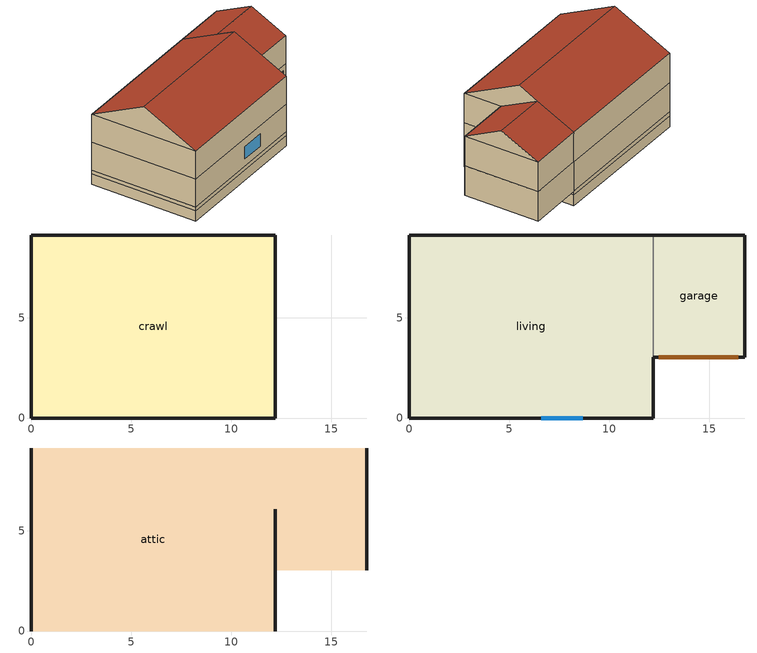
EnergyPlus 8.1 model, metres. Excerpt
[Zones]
crawl
 floor ground (GrndUninsUnfinCSFloor): 12.19,9.14 12.19,0 0,0 0,9.14 z-1.22
 wall outside (CSRimJoist): 0,9.14 0,0 12.19,0 12.19,9.14 0,9.14 z-0.3:0
 wall ground (GrndInsUnfinCSWall): 12.19,0 12.19,9.14 0,9.14 0,0 12.19,0 z-1.22:-0.3
garage
 floor ground (GrndUninsUnfinGrgFloor): 16.76,9.14 16.76,3.05 12.19,3.05 12.19,9.14 z0
 wall outside (ExtUninsUnfinWall): 12.19,3.05 16.76,3.05 16.76,9.14 12.19,9.14 z0:2.44
 wall to living (RevUnfinInsFinWall): 12.19,9.14 12.19,3.05 z0:2.44
 door (GarageDoors): 12.49,3.05 16.45,3.05 z0:2
living
 floor to crawl (UnfinCSInsFinFloor): 12.19,9.14 12.19,0 0,0 0,9.14 z0
 floor to garage (UnfinInsFinFloor): 16.76,9.14 16.76,3.05 12.19,3.05 12.19,9.14 z2.44
 floor adiabatic (FinUninsFinFloor): 12.19,9.14 12.19,0 0,0 0,9.14 z2.44
 wall outside (ExtInsFinWall): 12.19,9.14 0,9.14 0,0 12.19,0 12.19,3.05 16.76,3.05 16.76,9.14 12.19,9.14 z2.44:4.88; 12.19,9.14 0,9.14 0,0 12.19,0 12.19,3.05 z0:2.44
 window (Sub Surface 1-Glass): 6.6,0 8.67,0 z0.66:1.72
 ceiling adiabatic (RevFinUninsFinFloor): 12.19,0 12.19,9.14 0,9.14 0,0 z2.44
attic
 floor to living (FinInsUnfinUAFloor): 12.19,9.14 12.19,0 0,0 0,9.14 z4.88; 16.76,9.14 16.76,3.05 12.19,3.05 12.19,9.14 z4.88
 wall outside (ExtUninsUnfinWall): 12.19,4.57,7.16 12.19,0,4.88 12.19,3.05,4.88 12.19,6.1,6.4; 0,4.57,7.16 0,9.14,4.88 0,0,4.88; 16.76,6.1,6.4 16.76,3.05,4.88 16.76,9.14,4.88
 roof outside (UnfinInsExtRoof): 12.19,4.57,7.16 12.19,9.14,4.88 0,9.14,4.88 0,4.57,7.16; 0,4.57,7.16 0,0,4.88 12.19,0,4.88 12.19,4.57,7.16; 16.76,6.1,6.4 16.76,9.14,4.88 12.19,9.14,4.88 12.19,6.1,6.4; 12.19,6.1,6.4 12.19,3.05,4.88 16.76,3.05,4.88 16.76,6.1,6.4
[Building]
simple residential geometry
[Site:Location]
Site 1: Latitude {deg}=39.74; Longitude {deg}=-105.18; Time Zone {hr}=-7; Elevation {m}=1829
[SizingPeriod:DesignDay] Day of Month=21; Dry-Bulb Temperature Range Modifier Type=DefaultMultipliers; Barometric Pressure {Pa}=81198; Rain Indicator=No; Snow Indicator=No; Daylight Saving Time Indicator=No
Name | Month | Day Type | Maximum Dry-Bulb Temperature {C} | Daily Dry-Bulb Temperature Range {deltaC} | Humidity Condition Type | Wetbulb or DewPoint at Maximum Dry-Bulb {C} | Wind Speed {m/s} | Wind Direction {deg} | Solar Model Indicator | ASHRAE Clear Sky Optical Depth for Beam Irradiance (taub) | ASHRAE Clear Sky Optical Depth for Diffuse Irradiance (taud) | Enthalpy at Maximum Dry-Bulb {J/kg} | Sky Clearness
Denver Centennial  Golden   N Ann Clg .4% Condns DB=>MWB | 7 | SummerDesignDay | 33 | 15.2 | Wetbulb | 15.7 | 4.9 | 0 | ASHRAETau | 0.424 | 2.025
Denver Centennial  Golden   N Ann Clg .4% Condns DP=>MDB | 7 | SummerDesignDay | 20.2 | 15.2 | Dewpoint | 16.1 | 4.9 | 0 | ASHRAETau | 0.424 | 2.025
Denver Centennial  Golden   N Ann Clg .4% Condns Enth=>MDB | 7 | SummerDesignDay | 27.3 | 15.2 | Enthalpy |  | 4.9 | 0 | ASHRAETau | 0.424 | 2.025 | 59700
Denver Centennial  Golden   N Ann Clg .4% Condns WB=>MDB | 7 | SummerDesignDay | 27.3 | 15.2 | Wetbulb | 18.4 | 4.9 | 0 | ASHRAETau | 0.424 | 2.025
Denver Centennial  Golden   N Ann Htg 99.6% Condns DB | 12 | WinterDesignDay | -18.8 | 0 | Wetbulb | -18.8 | 3 | 340 | ASHRAEClearSky |  |  |  | 0
Denver Centennial  Golden   N Ann Htg Wind 99.6% Condns WS=>MCDB | 12 | WinterDesignDay | 3.9 | 0 | Wetbulb | 3.9 | 12.2 | 340 | ASHRAEClearSky |  |  |  | 0
Denver Centennial  Golden   N Ann Hum_n 99.6% Condns DP=>MCDB | 12 | WinterDesignDay | -10.9 | 0 | Dewpoint | -21.6 | 3 | 340 | ASHRAEClearSky |  |  |  | 0
[Material]
Name | Roughness | Thickness {m} | Conductivity {W/m-K} | Density {kg/m3} | Specific Heat {J/kg-K} | Thermal Absorptance | Solar Absorptance | Visible Absorptance
AddforCTFCalc; Plywood-3_4in 1; Plywood-3_4in 2; Plywood-3_4in 3 | Rough | 0.01905 | 0.11544 | 512.591 | 1214.172 | 0.9 | 0.7 | 0.7
CarpetBareLayer; CarpetBareLayer 1; CarpetBareLayer 2 | Rough | 0.0127 | 0.0433377 | 54.4628 | 1339.776 | 0.9 | 0.9 | 0.7
Concrete-4in | Rough | 0.1016 | 1.3112 | 2242.58 | 837.36 | 0.9 | 0.7 | 0.7
Concrete-8in | Rough | 0.2032 | 1.3112 | 2242.58 | 837.36 | 0.9 | 0.7 | 0.7
CrawlCeilingIns | Rough | 0.23495 | 2.59778 | 106.355 | 1151.63 | 0.9 | 0.7 | 0.7
CSJoistandCavity | Rough | 0.23495 | 0.584108 | 40.863 | 1209.66 | 0.9 | 0.7 | 0.7
ExteriorFinish; ExteriorFinish 2 | Rough | 0.009525 | 0.0894213 | 177.805 | 1046.7 | 0.9 | 0.3 | 0.3
ExteriorFinish 1 | Rough | 0.009525 | 0.0901424 | 177.805 | 1046.7 | 0.9 | 0.3 | 0.3
FloorMass; FloorMass 1; FloorMass 2 | Rough | 0.015875 | 0.11544 | 544.628 | 1214.172 | 0.9 | 0.6 | 0.7
GarageDoorMaterial | Smooth | 0.0633984 | 0.0873133 | 512.591 | 1214.172 | 0.9 | 0.7 | 0.7
GarageFurnitureMaterial | Rough | 0.1524 | 0.11544 | 640.739 | 1214.172 | 0.9 | 0.7 | 0.7
GypsumBoard-Ceiling; GypsumBoard-Ceiling 1 | Rough | 0.0254 | 0.160266 | 800.923 | 837.36 | 0.9 | 0.3 | 0.1
GypsumBoard-ExtWall | Rough | 0.0254 | 0.160266 | 800.923 | 837.36 | 0.9 | 0.5 | 0.1
IntFloorIns | Rough | 0.1397 | 1.90462 | 106.355 | 1151.63 | 0.9 | 0.7 | 0.7
IntWallIns | Rough | 0.0889 | 1.29846 | 128.864 | 1213.01 | 0.9 | 0.7 | 0.7
LivingFurnitureMaterial | Rough | 0.1524 | 0.11544 | 640.739 | 1214.172 | 0.9 | 0.6 | 0.1
PartitionWallMass; PartitionWallMass 1 | Rough | 0.0127 | 0.160266 | 800.923 | 837.36 | 0.9 | 0.5 | 0.1
Plywood-1_2in 1 | Rough | 0.0127 | 0.11544 | 512.591 | 1214.172 | 0.9 | 0.7 | 0.7
Plywood-3_2in | Rough | 0.0381 | 0.11544 | 512.591 | 1214.172 | 0.9 | 0.7 | 0.7
Plywood-3_4in | Rough | 0.0015875 | 0.11544 | 512.591 | 1214.172 | 0.9 | 0.7 | 0.7
RoofingMaterial | Rough | 0.0094488 | 0.162689 | 1121.29 | 1465.38 | 0.91 | 0.85 | 0.85
Soil-12in; Soil-12in 1 | Rough | 0.3048 | 1.73073 | 1842.12 | 418.68 | 0.9 | 0.7 | 0.7
StudandAirFloor | Rough | 0.0889 | 0.448724 | 67.468 | 1211.59 | 0.9 | 0.7 | 0.7
StudandAirWall; StudandAirWall 1 | Rough | 0.0889 | 0.4425 | 48.9212 | 1210.47 | 0.9 | 0.7 | 0.7
StudandCavity | Rough | 0.0889 | 1.24766 | 128.864 | 1213.01 | 0.9 | 0.7 | 0.7
UARoofIns | Rough | 0.18415 | 9.5252 | 36.7699 | 1209.11 | 0.9 | 0.7 | 0.7
[Material:NoMass] Roughness=Rough; Thermal Absorptance=0.9; Solar Absorptance=0.7; Visible Absorptance=0.7
Name | Thermal Resistance {m2-K/W}
Adiabatic; CFloor-FicR | 176.11
CWall-FicR | 0.099524
[WindowMaterial:Shade]
CoolingShade: Solar Transmittance=0.999; Solar Reflectance=0.00099; Visible Transmittance=0.999; Visible Reflectance=0.00099; Infrared Hemispherical Emissivity=1e-005; Infrared Transmittance=0.999; Thickness {m}=0.0001; Conductivity {W/m-K}=10000; Shade to Glass Distance {m}=0.001; Top Opening Multiplier=0; Bottom Opening Multiplier=0; Left-Side Opening Multiplier=0; Right-Side Opening Multiplier=0; Airflow Permeability=0
[WindowMaterial:SimpleGlazingSystem]
Sub Surface 1-Win: U-Factor {W/m2-K}=0.38; Solar Heat Gain Coefficient=0.308
[WindowProperty:ShadingControl]
WindowShadingControl: Shading Type=InteriorShade; Shading Control Type=OnIfScheduleAllows; Schedule=WindowShadingSchedule; Shading Control Is Scheduled=Yes; Glare Control Is Active=No; Shading Device Material=CoolingShade
[Construction]
CSRimJoist: ExteriorFinish, Plywood-3_2in, CSJoistandCavity
ExtInsFinWall: ExteriorFinish 1, StudandCavity, GypsumBoard-ExtWall
ExtUninsUnfinWall: ExteriorFinish 2, Plywood-1_2in 1, StudandAirWall
FinInsUnfinUAFloor: GypsumBoard-Ceiling, AddforCTFCalc
FinUninsFinFloor: GypsumBoard-Ceiling 1, StudandAirFloor, Plywood-3_4in 2, FloorMass 1, CarpetBareLayer 1
FinUninsFinWall: PartitionWallMass 1, StudandAirWall 1, PartitionWallMass 1
GarageDoors: GarageDoorMaterial
GarageFurniture: GarageFurnitureMaterial
GrndInsUnfinCSWall: CWall-FicR, Soil-12in, Concrete-8in
GrndUninsUnfinCSFloor: CFloor-FicR, Soil-12in
GrndUninsUnfinGrgFloor: Adiabatic, Soil-12in 1, Concrete-4in
LivingFurniture: LivingFurnitureMaterial
RevFinUninsFinFloor: CarpetBareLayer 1, FloorMass 1, Plywood-3_4in 2, StudandAirFloor, GypsumBoard-Ceiling 1
RevUnfinInsFinWall: PartitionWallMass, IntWallIns
Sub Surface 1-Glass: Sub Surface 1-Win
UnfinCSInsFinFloor: CrawlCeilingIns, Plywood-3_4in, FloorMass, CarpetBareLayer
UnfinInsExtRoof: RoofingMaterial, Plywood-3_4in 1, UARoofIns
UnfinInsFinFloor: IntFloorIns, Plywood-3_4in 3, FloorMass 2, CarpetBareLayer 2
[Zone]
Name | Part of Total Floor Area
attic; living | Yes
crawl; garage
[InternalMass]
Name | Construction | Zone | Surface Area {m2}
first floor garage GarageSpaceFurniture | GarageFurniture | garage | 2.78709
Space 1 LivingPartition | FinUninsFinWall | living | 111.484
Space 1 LivingSpaceFurniture | LivingFurniture | living | 44.5935
[ZoneInfiltration:FlowCoefficient]
Living Infiltration: Zone=living; Schedule=AlwaysOn; Flow Coefficient=1; Stack Coefficient=1; Pressure Exponent=1; Wind Coefficient=1; Shelter Factor=1
[ZoneVentilation:DesignFlowRate]
Natural Ventilation: Zone or ZoneList=living; Schedule=NatVent; Design Flow Rate Calculation Method=Flow/Zone; Design Flow Rate {m3/s}=0.001; Ventilation Type=Natural; Fan Pressure Rise {Pa}=0; Fan Total Efficiency=1; Constant Term Coefficient=1; Temperature Term Coefficient=0; Velocity Term Coefficient=0; Velocity Squared Term Coefficient=0
[EnergyManagementSystem:Sensor]
Name | Output:Variable or Output:Meter Index Key | Output:Variable or Output:Meter
Tout | living | Zone Outdoor Air Drybulb Temperature
Hout |  | Site Outdoor Air Enthalpy
Pbar |  | Site Outdoor Air Barometric Pressure
Tin | living | Zone Mean Air Temperature
TWin | living | Zone Mean Air Humidity Ratio
Wout |  | Site Outdoor Air Humidity Ratio
Vwind |  | Site Wind Speed
WH_sch | AlwaysOn | Schedule Value
Range_sch | RangeHood | Schedule Value
Bath_sch | BathExhaust | Schedule Value
Clothes_dryer_sch | ClothesDryerExhaust | Schedule Value
NVAvail | NatVent | Schedule Value
NVSP | NatVentTemp | Schedule Value
[EnergyManagementSystem:Actuator] Actuated Component Control Type=Air Exchange Flow Rate
Name | Actuated Component Unique | Actuated Component Type
NatVentFlow | Natural Ventilation | Zone Ventilation
InfilFlow | Living Infiltration | Zone Infiltration
[EnergyManagementSystem:Program]
InfiltrationProgram: Set Tdiff = Tin - Tout; Set DeltaT = @Abs Tdiff; Set c = 0.0948519449751145; Set Cs = 0.0740215631280975; Set Cw = 0.114323479133665; Set n = 0.67; Set sft = 0.5039400176752; Set Qn = (((c*Cs*(DeltaT^n))^2)+(((c*Cw)*((sft*Vwind)^(2*n)))^2))^0.5; Set Tdiff = Tin - Tout; Set DeltaT = @Abs Tdiff; Set QWH = WH_sch*0.0142770567895369; Set Qrange = Range_sch*0.04719474432; Set Qdryer = Clothes_dryer_sch*0.0; Set Qbath = Bath_sch*0.04719474432; Set QhpwhOut = 0; Set QhpwhIn = 0; Set QductsOut = DuctLeakExhaustFanEquivalent; Set QductsIn = DuctLeakSupplyFanEquivalent; Set Qout = QWH+Qrange+Qbath+Qdryer+QhpwhOut+QductsOut; Set Qin = QhpwhIn+QductsIn; Set Qu = @Abs (Qout - Qin); Set Qb = QWH + @Min Qout Qin; Set faneff_wh = 0.4719474432; Set WholeHouseFanPowerOverride= (QWH*300)/faneff_wh; Set faneff_sp = 0.4719474432; Set RangeHoodFanPowerOverride = (Qrange*300)/faneff_sp; Set BathExhaustFanPowerOverride = (Qbath*300)/faneff_sp; Set Infilflow = ((Qu^2) + (Qn^2))^0.5; Set Q_acctd_for_elsewhere = QhpwhOut + QhpwhIn + QductsOut + QductsIn; Set InfMechVent = Qb + Infilflow - Q_acctd_for_elsewhere
LocalWindSpeedProgram: Set VwindL = Vwind*0.559933352972444
NaturalVentilationProgram: Set Tdiff = Tin - Tout; Set DeltaT = @Abs Tdiff; Set Phiout = @RhFnTdbWPb Tout Wout Pbar; Set Hin = @HFnTdbRhPb Tin Phiin Pbar; Set NVArea = 11092.06555776; Set Cs = 0.000179260407789233; Set Cw = 0.000282172823793867; Set MaxNV = 3.39802159104; Set MaxHR = 0.0115; Set MaxRH = 0.7; Set SGNV = (NVAvail*NVArea)*((((Cs*DeltaT)+(Cw*(Vwind^2)))^0.5)/1000); If Wout < MaxHR && Phiout < MaxRH && Tin > NVSP; Set NVadj1 = (Tin - NVSP)/(Tin - Tout); Set NVadj2 = @Min NVadj1 1; Set NVadj3 = @Max NVadj2 0; Set NVadj = SGNV*NVadj3; Set NatVentFlow = @Min NVadj MaxNV; Else; Set NatVentFlow = 0; EndIf
[EnergyManagementSystem:OutputVariable] Type of Data in Variable=Averaged; Update Frequency=ZoneTimestep; Units=m3/s
Name | EMS Variable | EMS Program or Subroutine
Zone Infil/MechVent Flow Rate | InfMechVent | InfiltrationProgram
Whole House Fan Vent Flow Rate | QWH | InfiltrationProgram
Range Hood Fan Vent Flow Rate | Qrange | InfiltrationProgram
Bath Exhaust Fan Vent Flow Rate | Qbath | InfiltrationProgram
Clothes Dryer Exhaust Fan Vent Flow Rate | Qdryer | InfiltrationProgram
Local Wind Speed | VwindL | LocalWindSpeedProgram
Zone Natural Ventilation Flow Rate | NatVentFlow | NaturalVentilationProgram
[EnergyManagementSystem:ProgramCallingManager]
AirflowCalculator: BeginTimestepBeforePredictor; InfiltrationProgram; NaturalVentilationProgram; LocalWindSpeedProgram
[Schedule:Day:Interval]
Schedule Day 5: No, 24:00, 0
WindowShadingSchedule01d; WindowShadingSchedule02d; WindowShadingSchedule12d; WindowShadingScheduleWinter: No, 01:00, 0, 02:00, 0, 03:00, 0, 04:00, 0, 05:00, 0, 06:00, 0, 07:00, 0, 08:00, 0, 09:00, 0, 10:00, 0, 11:00, 0, 12:00, 0, 13:00, 0, 14:00, 0, 15:00, 0, 16:00, 0, 17:00, 0, 18:00, 0, 19:00, 0, 20:00, 0, 21:00, 0, 22:00, 0, 23:00, 0, 24:00, 0
WindowShadingSchedule03d; WindowShadingSchedule04d; WindowShadingSchedule05d; WindowShadingSchedule06d; WindowShadingSchedule07d; WindowShadingSchedule08d; WindowShadingSchedule09d; WindowShadingSchedule10d; WindowShadingSchedule11d; WindowShadingScheduleSummer: No, 01:00, 1, 02:00, 1, 03:00, 1, 04:00, 1, 05:00, 1, 06:00, 1, 07:00, 1, 08:00, 1, 09:00, 1, 10:00, 1, 11:00, 1, 12:00, 1, 13:00, 1, 14:00, 1, 15:00, 1, 16:00, 1, 17:00, 1, 18:00, 1, 19:00, 1, 20:00, 1, 21:00, 1, 22:00, 1, 23:00, 1, 24:00, 1
[Schedule:Week:Daily]
Schedule:Week:Daily {45e5e725-f888-40f4-a84d-039e45cb2a1f}: WindowShadingSchedule01d, WindowShadingSchedule01d, WindowShadingSchedule01d, WindowShadingSchedule01d, WindowShadingSchedule01d, WindowShadingSchedule01d, WindowShadingSchedule01d, Schedule Day 5, WindowShadingScheduleSummer, WindowShadingScheduleWinter, Schedule Day 5, Schedule Day 5
Schedule:Week:Daily {f24aca2c-95c8-4f92-b519-1507e7343610}: WindowShadingSchedule01d, WindowShadingSchedule01d, WindowShadingSchedule01d, WindowShadingSchedule02d, WindowShadingSchedule02d, WindowShadingSchedule02d, WindowShadingSchedule02d, Schedule Day 5, WindowShadingScheduleSummer, WindowShadingScheduleWinter, Schedule Day 5, Schedule Day 5
Schedule:Week:Daily {eb07fcf8-6edc-44a3-88c3-4755eb5e188b}: WindowShadingSchedule02d, WindowShadingSchedule02d, WindowShadingSchedule02d, WindowShadingSchedule02d, WindowShadingSchedule02d, WindowShadingSchedule02d, WindowShadingSchedule02d, Schedule Day 5, WindowShadingScheduleSummer, WindowShadingScheduleWinter, Schedule Day 5, Schedule Day 5
Schedule:Week:Daily {81635713-1fa1-4c9e-aaf6-6b2a201c8711}: WindowShadingSchedule02d, WindowShadingSchedule02d, WindowShadingSchedule02d, WindowShadingSchedule03d, WindowShadingSchedule03d, WindowShadingSchedule03d, WindowShadingSchedule03d, Schedule Day 5, WindowShadingScheduleSummer, WindowShadingScheduleWinter, Schedule Day 5, Schedule Day 5
Schedule:Week:Daily {73755636-8781-4b41-ab48-f481399bf326}: WindowShadingSchedule03d, WindowShadingSchedule03d, WindowShadingSchedule03d, WindowShadingSchedule03d, WindowShadingSchedule03d, WindowShadingSchedule03d, WindowShadingSchedule03d, Schedule Day 5, WindowShadingScheduleSummer, WindowShadingScheduleWinter, Schedule Day 5, Schedule Day 5
Schedule:Week:Daily {ce1dc87d-7c24-42a8-9726-9f8253b6cac2}: WindowShadingSchedule03d, WindowShadingSchedule03d, WindowShadingSchedule03d, WindowShadingSchedule03d, WindowShadingSchedule03d, WindowShadingSchedule03d, WindowShadingSchedule04d, Schedule Day 5, WindowShadingScheduleSummer, WindowShadingScheduleWinter, Schedule Day 5, Schedule Day 5
Schedule:Week:Daily {55d582d5-d541-470f-a8c2-2d784c1ded6d}: WindowShadingSchedule04d, WindowShadingSchedule04d, WindowShadingSchedule04d, WindowShadingSchedule04d, WindowShadingSchedule04d, WindowShadingSchedule04d, WindowShadingSchedule04d, Schedule Day 5, WindowShadingScheduleSummer, WindowShadingScheduleWinter, Schedule Day 5, Schedule Day 5
Schedule:Week:Daily {acffeefb-445d-4db0-bae1-04f13cda85db}: WindowShadingSchedule04d, WindowShadingSchedule05d, WindowShadingSchedule05d, WindowShadingSchedule05d, WindowShadingSchedule05d, WindowShadingSchedule05d, WindowShadingSchedule05d, Schedule Day 5, WindowShadingScheduleSummer, WindowShadingScheduleWinter, Schedule Day 5, Schedule Day 5
Schedule:Week:Daily {83efbe55-6502-4c46-9e6a-a20ac5ce89c8}: WindowShadingSchedule05d, WindowShadingSchedule05d, WindowShadingSchedule05d, WindowShadingSchedule05d, WindowShadingSchedule05d, WindowShadingSchedule05d, WindowShadingSchedule05d, Schedule Day 5, WindowShadingScheduleSummer, WindowShadingScheduleWinter, Schedule Day 5, Schedule Day 5
Schedule:Week:Daily {1fb394c8-842c-4b59-9764-c89207de7744}: WindowShadingSchedule05d, WindowShadingSchedule05d, WindowShadingSchedule05d, WindowShadingSchedule05d, WindowShadingSchedule06d, WindowShadingSchedule06d, WindowShadingSchedule06d, Schedule Day 5, WindowShadingScheduleSummer, WindowShadingScheduleWinter, Schedule Day 5, Schedule Day 5
Schedule:Week:Daily {508ee408-2e0a-4ab3-8cf3-72d08b615da9}: WindowShadingSchedule06d, WindowShadingSchedule06d, WindowShadingSchedule06d, WindowShadingSchedule06d, WindowShadingSchedule06d, WindowShadingSchedule06d, WindowShadingSchedule06d, Schedule Day 5, WindowShadingScheduleSummer, WindowShadingScheduleWinter, Schedule Day 5, Schedule Day 5
Schedule:Week:Daily {c3fcc86a-c515-473d-a9fa-ae7f5a98ac09}: WindowShadingSchedule06d, WindowShadingSchedule06d, WindowShadingSchedule06d, WindowShadingSchedule06d, WindowShadingSchedule06d, WindowShadingSchedule06d, WindowShadingSchedule07d, Schedule Day 5, WindowShadingScheduleSummer, WindowShadingScheduleWinter, Schedule Day 5, Schedule Day 5
Schedule:Week:Daily {878d4065-cee8-4e23-9173-c8e3d8f53324}: WindowShadingSchedule07d, WindowShadingSchedule07d, WindowShadingSchedule07d, WindowShadingSchedule07d, WindowShadingSchedule07d, WindowShadingSchedule07d, WindowShadingSchedule07d, Schedule Day 5, WindowShadingScheduleSummer, WindowShadingScheduleWinter, Schedule Day 5, Schedule Day 5
Schedule:Week:Daily {0c5c6cca-5a6a-4ebe-ab3e-5a30e8ed04d3}: WindowShadingSchedule07d, WindowShadingSchedule07d, WindowShadingSchedule08d, WindowShadingSchedule08d, WindowShadingSchedule08d, WindowShadingSchedule08d, WindowShadingSchedule08d, Schedule Day 5, WindowShadingScheduleSummer, WindowShadingScheduleWinter, Schedule Day 5, Schedule Day 5
Schedule:Week:Daily {79019777-ed45-4370-b487-6770a9fe5959}: WindowShadingSchedule08d, WindowShadingSchedule08d, WindowShadingSchedule08d, WindowShadingSchedule08d, WindowShadingSchedule08d, WindowShadingSchedule08d, WindowShadingSchedule08d, Schedule Day 5, WindowShadingScheduleSummer, WindowShadingScheduleWinter, Schedule Day 5, Schedule Day 5
Schedule:Week:Daily {b4270014-c746-4738-919e-2378103789ec}: WindowShadingSchedule08d, WindowShadingSchedule08d, WindowShadingSchedule08d, WindowShadingSchedule08d, WindowShadingSchedule08d, WindowShadingSchedule09d, WindowShadingSchedule09d, Schedule Day 5, WindowShadingScheduleSummer, WindowShadingScheduleWinter, Schedule Day 5, Schedule Day 5
Schedule:Week:Daily {2c6d46a6-8b60-40b9-9c6d-096ee080ac22}: WindowShadingSchedule09d, WindowShadingSchedule09d, WindowShadingSchedule09d, WindowShadingSchedule09d, WindowShadingSchedule09d, WindowShadingSchedule09d, WindowShadingSchedule09d, Schedule Day 5, WindowShadingScheduleSummer, WindowShadingScheduleWinter, Schedule Day 5, Schedule Day 5
Schedule:Week:Daily {5418f526-3759-4109-a8ff-1455e85f7eca}: WindowShadingSchedule10d, WindowShadingSchedule10d, WindowShadingSchedule10d, WindowShadingSchedule10d, WindowShadingSchedule10d, WindowShadingSchedule10d, WindowShadingSchedule10d, Schedule Day 5, WindowShadingScheduleSummer, WindowShadingScheduleWinter, Schedule Day 5, Schedule Day 5
Schedule:Week:Daily {07798655-df32-4ab1-904e-96f799bf8925}: WindowShadingSchedule10d, WindowShadingSchedule10d, WindowShadingSchedule10d, WindowShadingSchedule11d, WindowShadingSchedule11d, WindowShadingSchedule11d, WindowShadingSchedule11d, Schedule Day 5, WindowShadingScheduleSummer, WindowShadingScheduleWinter, Schedule Day 5, Schedule Day 5
Schedule:Week:Daily {6561064b-df09-4e0f-a34e-3f578a30c570}: WindowShadingSchedule11d, WindowShadingSchedule11d, WindowShadingSchedule11d, WindowShadingSchedule11d, WindowShadingSchedule11d, WindowShadingSchedule11d, WindowShadingSchedule11d, Schedule Day 5, WindowShadingScheduleSummer, WindowShadingScheduleWinter, Schedule Day 5, Schedule Day 5
Schedule:Week:Daily {c413eff9-9e29-44f2-ba65-e1112ab6f651}: WindowShadingSchedule11d, WindowShadingSchedule11d, WindowShadingSchedule11d, WindowShadingSchedule11d, WindowShadingSchedule11d, WindowShadingSchedule12d, WindowShadingSchedule12d, Schedule Day 5, WindowShadingScheduleSummer, WindowShadingScheduleWinter, Schedule Day 5, Schedule Day 5
Schedule:Week:Daily {c16bb4e5-6f7c-4fc9-ac6d-6a903df68206}: WindowShadingSchedule12d, WindowShadingSchedule12d, WindowShadingSchedule12d, WindowShadingSchedule12d, WindowShadingSchedule12d, WindowShadingSchedule12d, WindowShadingSchedule12d, Schedule Day 5, WindowShadingScheduleSummer, WindowShadingScheduleWinter, Schedule Day 5, Schedule Day 5
[Schedule:Year]
WindowShadingSchedule: Schedule:Week:Daily {45e5e725-f888-40f4-a84d-039e45cb2a1f}, 1, 1, 1, 28, Schedule:Week:Daily {f24aca2c-95c8-4f92-b519-1507e7343610}, 1, 29, 2, 4, Schedule:Week:Daily {eb07fcf8-6edc-44a3-88c3-4755eb5e188b}, 2, 5, 2, 25, Schedule:Week:Daily {81635713-1fa1-4c9e-aaf6-6b2a201c8711}, 2, 26, 3, 4, Schedule:Week:Daily {73755636-8781-4b41-ab48-f481399bf326}, 3, 5, 3, 25, Schedule:Week:Daily {ce1dc87d-7c24-42a8-9726-9f8253b6cac2}, 3, 26, 4, 1, Schedule:Week:Daily {55d582d5-d541-470f-a8c2-2d784c1ded6d}, 4, 2, 4, 29, Schedule:Week:Daily {acffeefb-445d-4db0-bae1-04f13cda85db}, 4, 30, 5, 6, Schedule:Week:Daily {83efbe55-6502-4c46-9e6a-a20ac5ce89c8}, 5, 7, 5, 27, Schedule:Week:Daily {1fb394c8-842c-4b59-9764-c89207de7744}, 5, 28, 6, 3, Schedule:Week:Daily {508ee408-2e0a-4ab3-8cf3-72d08b615da9}, 6, 4, 6, 24, Schedule:Week:Daily {c3fcc86a-c515-473d-a9fa-ae7f5a98ac09}, 6, 25, 7, 1, Schedule:Week:Daily {878d4065-cee8-4e23-9173-c8e3d8f53324}, 7, 2, 7, 29, Schedule:Week:Daily {0c5c6cca-5a6a-4ebe-ab3e-5a30e8ed04d3}, 7, 30, 8, 5, Schedule:Week:Daily {79019777-ed45-4370-b487-6770a9fe5959}, 8, 6, 8, 26, Schedule:Week:Daily {b4270014-c746-4738-919e-2378103789ec}, 8, 27, 9, 2, Schedule:Week:Daily {2c6d46a6-8b60-40b9-9c6d-096ee080ac22}, 9, 3, 9, 30, Schedule:Week:Daily {5418f526-3759-4109-a8ff-1455e85f7eca}, 10, 1, 10, 28, Schedule:Week:Daily {07798655-df32-4ab1-904e-96f799bf8925}, 10, 29, 11, 4, Schedule:Week:Daily {6561064b-df09-4e0f-a34e-3f578a30c570}, 11, 5, 11, 25, Schedule:Week:Daily {c413eff9-9e29-44f2-ba65-e1112ab6f651}, 11, 26, 12, 2, Schedule:Week:Daily {c16bb4e5-6f7c-4fc9-ac6d-6a903df68206}, 12, 3, 12, 31
BathExhaust: BathExhaustWk, 1, 1, 12, 31
ClothesDryerExhaust: ClothesDryerExhaustWk, 1, 1, 12, 31
RangeHood: RangeHoodWk, 1, 1, 12, 31
NatVent: NatVent-Week, 1, 1, 1, 31, NatVent-Week, 2, 1, 2, 28, NatVent-Week, 3, 1, 3, 31, NatVent-Week, 4, 1, 4, 30, NatVent-Week, 5, 1, 5, 31, NatVent-Week, 6, 1, 6, 30, NatVent-Week, 7, 1, 7, 31, NatVent-Week, 8, 1, 8, 31, NatVent-Week, 9, 1, 9, 30, NatVent-Week, 10, 1, 10, 31, NatVent-Week, 11, 1, 11, 30, NatVent-Week, 12, 1, 12, 31
NatVentTemp: NatVentHtgSsnTempWeek, 1, 1, 1, 31, NatVentHtgSsnTempWeek, 2, 1, 2, 28, NatVentHtgSsnTempWeek, 3, 1, 3, 31, NatVentHtgSsnTempWeek, 4, 1, 4, 30, NatVentHtgSsnTempWeek, 5, 1, 5, 31, NatVentOvlpSsnTempWeek, 6, 1, 6, 30, NatVentOvlpSsnTempWeek, 7, 1, 7, 31, NatVentClgSsnTempWeek, 8, 1, 8, 31, NatVentOvlpSsnTempWeek, 9, 1, 9, 30, NatVentHtgSsnTempWeek, 10, 1, 10, 31, NatVentHtgSsnTempWeek, 11, 1, 11, 30, NatVentHtgSsnTempWeek, 12, 1, 12, 31
[Schedule:Constant]
AlwaysOn: Hourly Value=1
[Schedule:Day:Hourly]
BathExhaustDay: 0, 0, 0, 0, 0, 0, 1, 0, 0, 0, 0, 0, 0, 0, 0, 0, 0, 0, 0, 0, 0, 0, 0, 0
ClothesDryerExhaustDay: 0, 0, 0, 0, 0, 0, 0, 0, 0, 0, 1, 0, 0, 0, 0, 0, 0, 0, 0, 0, 0, 0, 0, 0
RangeHoodDay: 0, 0, 0, 0, 0, 0, 0, 0, 0, 0, 0, 0, 0, 0, 0, 0, 0, 1, 0, 0, 0, 0, 0, 0
NatVentOn-Day: 1, 1, 1, 1, 1, 1, 1, 1, 1, 1, 1, 1, 1, 1, 1, 1, 1, 1, 1, 1, 1, 1, 1, 1
NatVentOff-Day: 0, 0, 0, 0, 0, 0, 0, 0, 0, 0, 0, 0, 0, 0, 0, 0, 0, 0, 0, 0, 0, 0, 0, 0
NatVentHtgSsnTempWkDay; NatVentHtgSsnTempWkEnd: 23.8889, 23.8889, 23.8889, 23.8889, 23.8889, 23.8889, 23.8889, 23.8889, 23.8889, 23.8889, 23.8889, 23.8889, 23.8889, 23.8889, 23.8889, 23.8889, 23.8889, 23.8889, 23.8889, 23.8889, 23.8889, 23.8889, 23.8889, 23.8889
NatVentClgSsnTempWkDay; NatVentClgSsnTempWkEnd; NatVentOvlpSsnTempWkDay; NatVentOvlpSsnTempWkEnd: 22.2222, 22.2222, 22.2222, 22.2222, 22.2222, 22.2222, 22.2222, 22.2222, 22.2222, 22.2222, 22.2222, 22.2222, 22.2222, 22.2222, 22.2222, 22.2222, 22.2222, 22.2222, 22.2222, 22.2222, 22.2222, 22.2222, 22.2222, 22.2222
[Schedule:Week:Compact]
BathExhaustWk: For: Weekdays, BathExhaustDay, For: CustomDay1, BathExhaustDay, For: CustomDay2, BathExhaustDay, For: AllOtherDays, BathExhaustDay
ClothesDryerExhaustWk: For: Weekdays, ClothesDryerExhaustDay, For: CustomDay1, ClothesDryerExhaustDay, For: CustomDay2, ClothesDryerExhaustDay, For: AllOtherDays, ClothesDryerExhaustDay
RangeHoodWk: For: Weekdays, RangeHoodDay, For: CustomDay1, RangeHoodDay, For: CustomDay2, RangeHoodDay, For: AllOtherDays, RangeHoodDay
NatVent-Week: For: Weekdays, NatVentOn-Day, For: CustomDay1, NatVentOn-Day, For: CustomDay2, NatVentOn-Day, For: AllOtherDays, NatVentOff-Day
NatVentClgSsnTempWeek: For: Weekdays, NatVentClgSsnTempWkDay, For: CustomDay1, NatVentClgSsnTempWkDay, For: CustomDay2, NatVentClgSsnTempWkEnd, For: AllOtherDays, NatVentClgSsnTempWkEnd
NatVentHtgSsnTempWeek: For: Weekdays, NatVentHtgSsnTempWkDay, For: CustomDay1, NatVentHtgSsnTempWkDay, For: CustomDay2, NatVentHtgSsnTempWkEnd, For: AllOtherDays, NatVentHtgSsnTempWkEnd
NatVentOvlpSsnTempWeek: For: Weekdays, NatVentOvlpSsnTempWkDay, For: CustomDay1, NatVentOvlpSsnTempWkDay, For: CustomDay2, NatVentOvlpSsnTempWkEnd, For: AllOtherDays, NatVentOvlpSsnTempWkEnd
